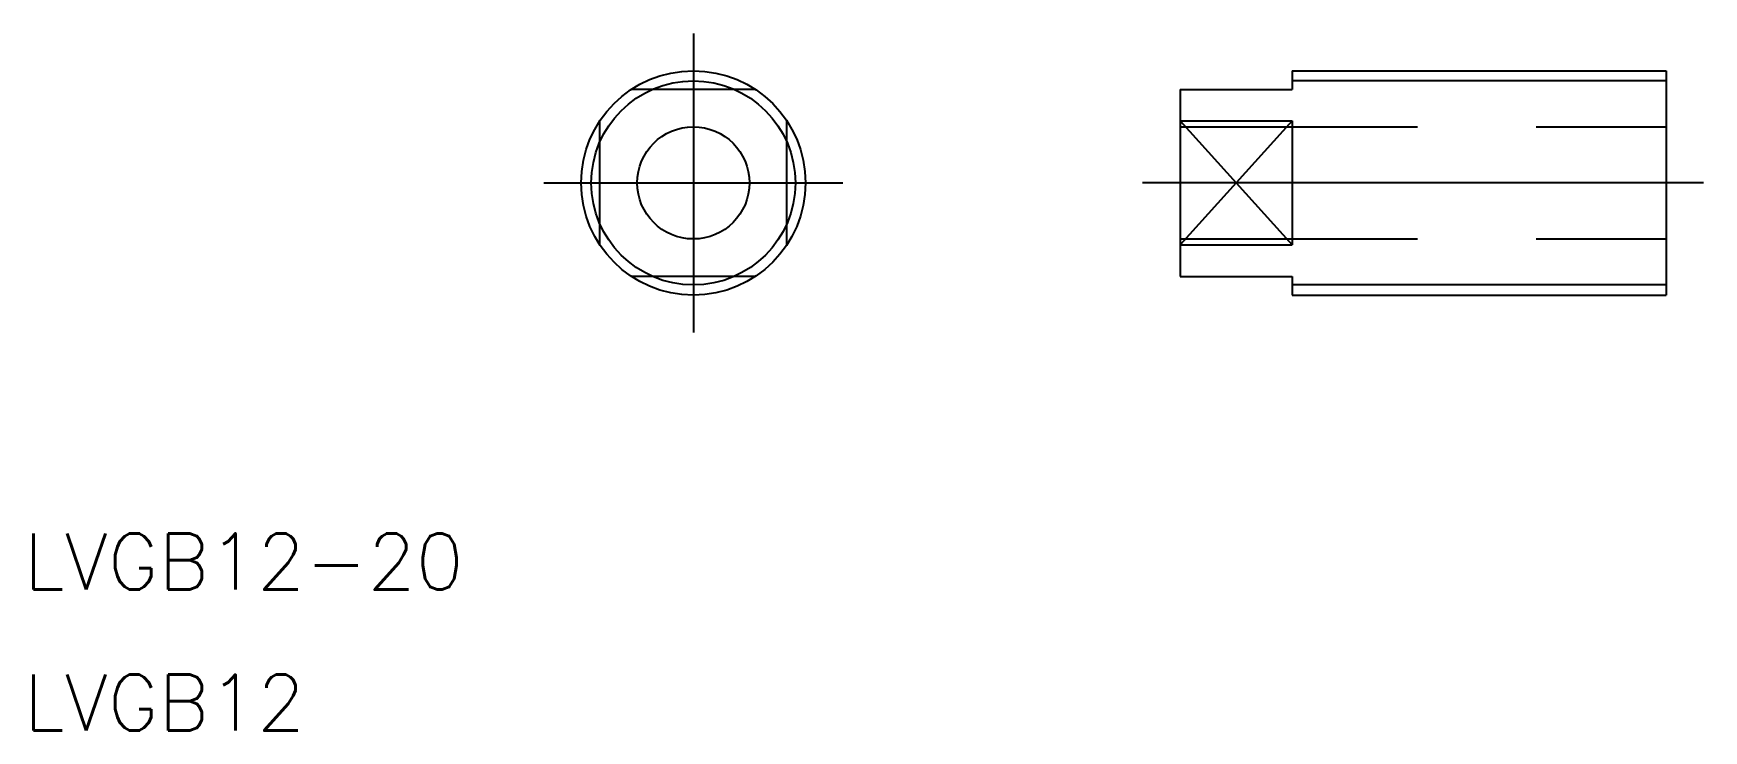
# Model space of a CAD drawing. Extents: x -35.3 to 54, y -29.3 to 8.
import ezdxf

# ---------------------------------------------------------------- set-up
doc = ezdxf.new("R2010")
doc.units = 0
doc.linetypes.add('CENTER', pattern=[50.8, 31.75, -6.35, 6.35, -6.35])
doc.linetypes.add('DASHED', pattern=[19.05, 12.7, -6.35])
doc.layers.get('0').update_dxf_attribs({"linetype": 'CONTINUOUS'})
doc.layers.add('CENTER', color=1, linetype='CENTER')
doc.styles.get("Standard").update_dxf_attribs({"font": 'txt.shx', "height": 3, "bigfont": 'bigfont.shx'})

msp = doc.modelspace()

# ---------------------------------------------------------------- linework, layer by layer
at = {"color": 7, "linetype": 'CONTINUOUS'}
for p, q in [((32.028, 6), (32.028, 5)), ((32.028, 6), (52.028, 6)), ((52.028, 6), (52.028, -6)), ((3.317, 5), (-3.317, 5)), ((26.028, 5), (32.028, 5)), ((26.028, 5), (26.028, -5)), ((-5, -3.317), (-5, 3.317)), ((5, -3.317), (5, 3.317)), ((26.028, 3.317), (32.028, 3.317)), ((32.028, 3.317), (32.028, -3.317)), ((26.028, -3.317), (32.028, -3.317)), ((3.317, -5), (-3.317, -5)), ((26.028, -5), (32.028, -5)), ((32.028, -5), (32.028, -6)), ((32.028, -6), (52.028, -6))]:
    msp.add_line(p, q, dxfattribs=at)
at = {"color": 3, "linetype": 'CONTINUOUS'}
for p, q in [((52.028, 5.458), (32.028, 5.458)), ((26.028, 3.317), (32.028, -3.317)), ((32.028, 3.317), (26.028, -3.317)), ((52.028, -5.459), (32.028, -5.459))]:
    msp.add_line(p, q, dxfattribs=at)
at = {"color": 3, "linetype": 'DASHED'}
for p, q in [((26.028, 3), (52.028, 3)), ((26.028, -3), (52.028, -3))]:
    msp.add_line(p, q, dxfattribs=at)
at = {"color": 7, "linetype": 'CONTINUOUS'}
for radius in [6, 3]:
    msp.add_circle((0, 0), radius, dxfattribs=at)
at = {"color": 3, "linetype": 'CONTINUOUS'}
msp.add_circle((0, 0), 5.458, dxfattribs=at)
at = {"layer": 'CENTER', "color": 1, "linetype": 'CENTER'}
for p, q in [((0, 8), (0, -8)), ((-8, 0), (8, 0)), ((54.028, 0), (24.028, 0))]:
    msp.add_line(p, q, dxfattribs=at)

# ---------------------------------------------------------------- texts
at = {"color": 7, "linetype": 'CONTINUOUS'}
for s, p in [('LVGB12-20', (-35.807, -21.756)), ('LVGB12', (-35.807, -29.303))]:
    msp.add_text(s, height=3, dxfattribs=at).set_placement(p)

doc.saveas('drawing.dxf')
